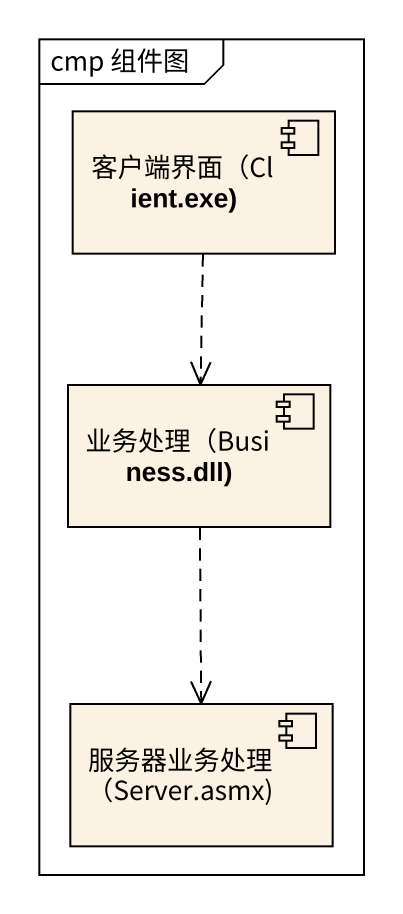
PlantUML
@startuml
mainframe cmp 组件图
component "客户端界面（Client.exe)" as 客户端界面_Client_exe
component "业务处理（Business.dll)" as 业务处理_Business_dll
component "服务器业务处理（Server.asmx)" as 服务器业务处理_Server_asmx
客户端界面_Client_exe ..> 业务处理_Business_dll
业务处理_Business_dll ..> 服务器业务处理_Server_asmx
@enduml
